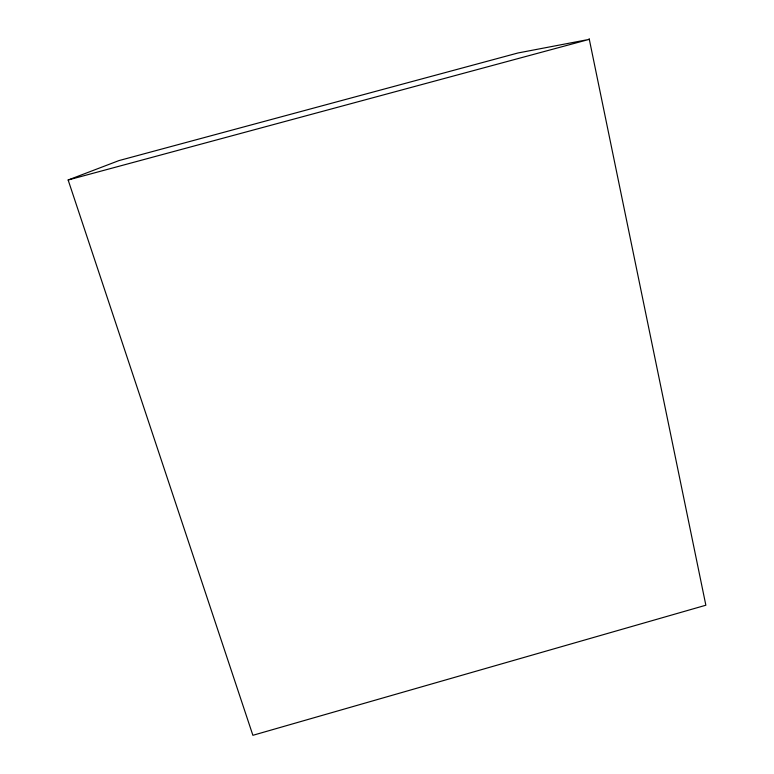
<?xml version="1.0" encoding="UTF-8"?>
<svg xmlns="http://www.w3.org/2000/svg" width="774" height="774" viewBox="0 0 774 774"><rect width="100%" height="100%" fill="white"/><g stroke="black" fill="none" stroke-linecap="round" stroke-linejoin="round"><path stroke-width="1.16" d="M68.141 179.994L118.935 160.595L517.961 52.98L589.295 39.358L68.141 179.994L252.885 735.3L705.859 605.22L589.169 38.7"/></g></svg>
